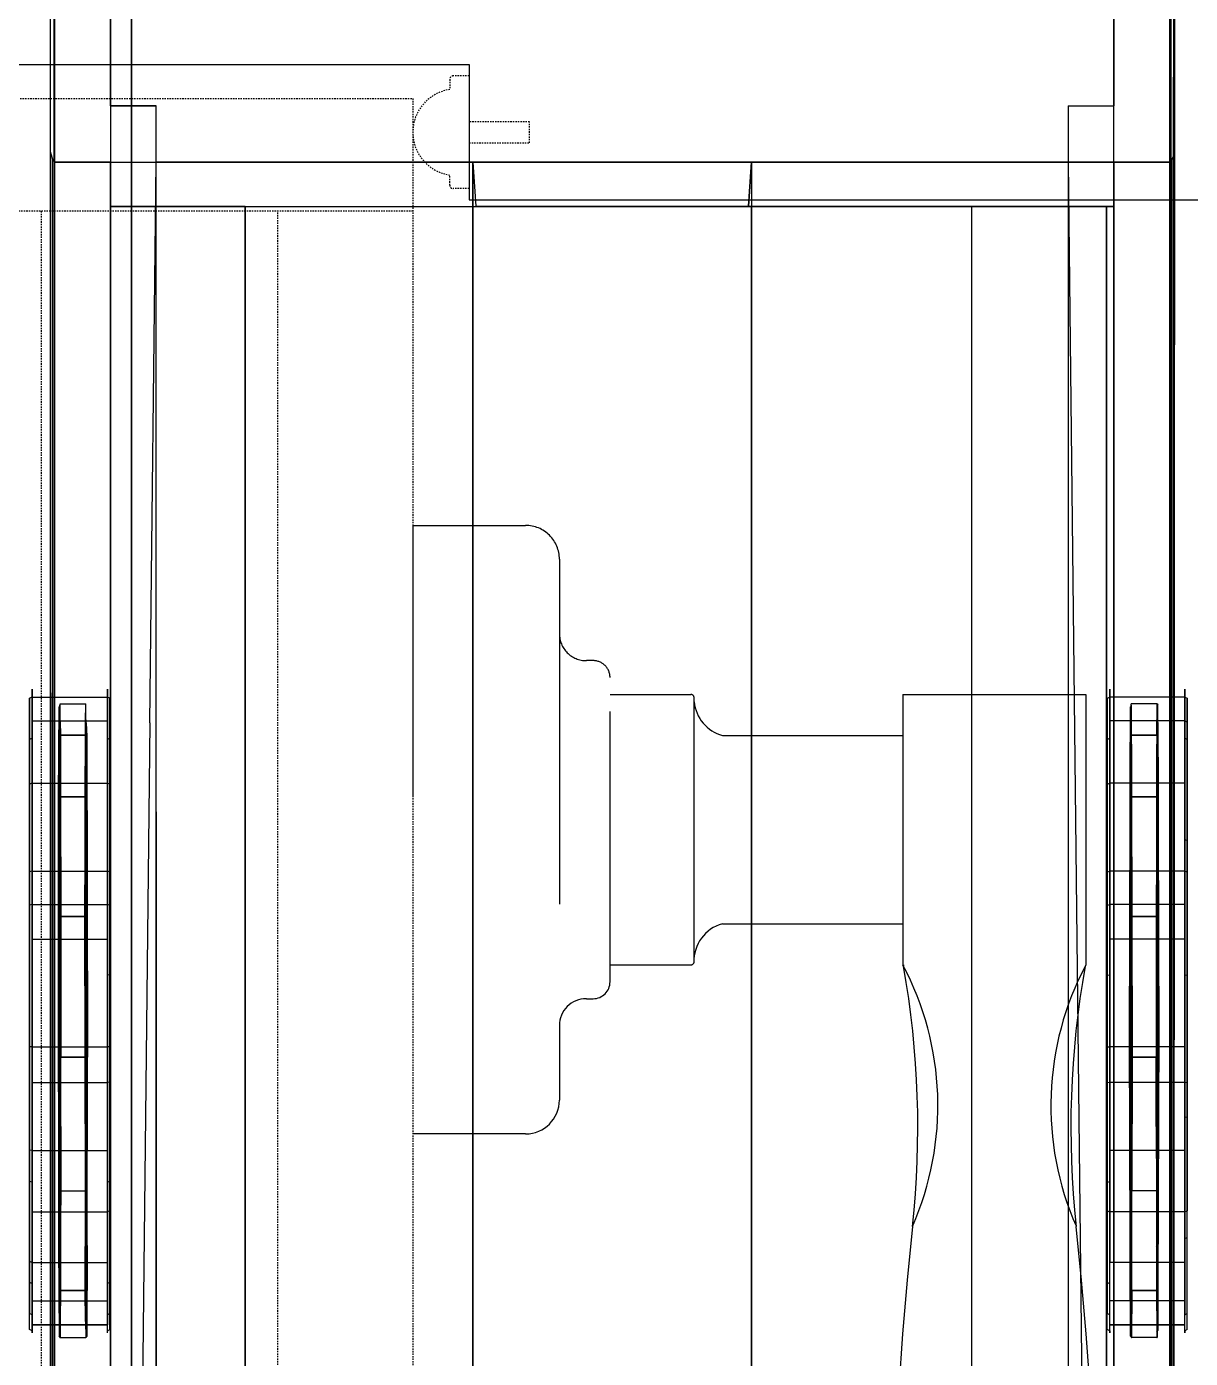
# Model space of a CAD drawing. Extents: x 11992 to 29481, y -6727 to 6811.
# Drawn here: x 17190.3 to 17293.7, y 1429.6 to 1547.8 of the extents above; entities that cross this region are included whole.
import ezdxf

# ---------------------------------------------------------------- set-up
doc = ezdxf.new("R2010")
doc.units = 0
doc.header["$MEASUREMENT"] = 0
for name, pattern in [('ACAD_ISO03W100', [30, 12, -18]), ('DASH', [0.35, 0.25, -0.1]), ('DASHED', [19.05, 12.7, -6.35])]:
    doc.linetypes.add(name, pattern=pattern)
doc.layers.get('0').update_dxf_attribs({"color": 8, "linetype": 'CONTINUOUS'})
for name, color, linetype in [('DQ-BEAM-DASH', 8, 'DASHED'), ('FF-DOOR【门】', 8, 'CONTINUOUS'), ('FF-DOOR【门套】', 8, 'CONTINUOUS'), ('mat', 8, 'CONTINUOUS')]:
    doc.layers.add(name, color=color, linetype=linetype)

# ---------------------------------------------------------------- blocks, each defined once
blk = doc.blocks.new('锁具横_现代风格')
at = {"layer": 'mat', "color": 252, "linetype": 'ACAD_ISO03W100', "ltscale": 2}
for p, q in [((-4099.21, 1604.73), (-4099.21, 1614.74)), ((-4045.21, 1614.74), (-4099.21, 1614.74)), ((-4045.21, 1614.74), (-4045.21, 1604.73)), ((-4089.61, 1601.73), (-4096.21, 1601.73)), ((-4054.81, 1601.73), (-4089.61, 1601.73)), ((-4048.21, 1601.73), (-4054.81, 1601.73)), ((-4087.21, 1599.33), (-4087.21, 1598.73)), ((-4057.21, 1598.73), (-4057.21, 1599.33)), ((-4085.71, 1597.23), (-4058.71, 1597.23)), ((-4084.21, 1597.23), (-4084.21, 1590.06)), ((-4060.21, 1597.23), (-4060.21, 1590.06)), ((-4083.91, 1589.76), (-4060.51, 1589.76)), ((-4060.21, 1571.24), (-4084.21, 1571.24)), ((-4060.21, 1571.24), (-4060.21, 1554.98)), ((-4060.21, 1554.98), (-4084.21, 1554.98))]:
    blk.add_line(p, q, dxfattribs=at)
for points in [[(-4084, 1589.78, -0.34884), (-4080.56, 1587.25), (-4080.56, 1571.23)], [(-4060.87, 1589.76, 0.311671), (-4063.85, 1587.25), (-4063.85, 1571.23)]]:
    blk.add_lwpolyline(points, format="xyb", dxfattribs=at)
for centre, radius, start, end in [((-4096.21, 1604.73), 3, 180, 270), ((-4048.21, 1604.73), 3, 270, 0), ((-4089.61, 1599.33), 2.4, 0, 90), ((-4054.81, 1599.33), 2.4, 90, 180), ((-4085.71, 1598.73), 1.5, 180, 270), ((-4058.71, 1598.73), 1.5, 270, 0), ((-4083.91, 1590.06), 0.3, 180, 270), ((-4060.51, 1590.06), 0.3, 270, 0), ((-4150.3, 1151.72), 420.85, 84.1517, 94.5775), ((-4096.69, 1594.68), 26.56, 246.1775, 298.0384), ((-4098.6, 1650.82), 80.92, 263.7444, 280.1567), ((-4137.34, 596.36), 976.25, 86.87986, 86.88718), ((-4096.69, 1531.53), 26.56, 61.9616, 113.8225), ((-4150.3, 1974.49), 420.85, 265.4225, 275.8483), ((-4098.6, 1475.39), 80.92, 79.8433, 96.2556)]:
    blk.add_arc(centre, radius, start, end, dxfattribs=at)
blk = doc.blocks.new('*U7')
at = {"layer": 'FF-DOOR【门】', "color": 8, "linetype": 'DASH', "ltscale": 0.5}
for p, q in [((-855.84, 50, 0), (-855.84, 48.57, 0)), ((-855.84, 50, 0), (-845.84, 50, 0)), ((-845.84, 50, 0), (-845.84, 48.57, 0)), ((-855.54, 48.27, 0), (-854.64, 48.27, 0)), ((-846.14, 48.27, 0), (-847.04, 48.27, 0)), ((-843.84, 45), (-843.84, 0))]:
    blk.add_line(p, q, dxfattribs=at)
at = {"layer": 'FF-DOOR【门】', "color": 8, "linetype": 'DASH', "ltscale": 0.5, "elevation": 0}
blk.add_lwpolyline([(-851.77, 50), (-849.9, 50), (-849.9, 55.35), (-851.77, 55.35)], close=True, dxfattribs=at)
at = {"layer": 'FF-DOOR【门】', "color": 8, "linetype": 'DASH', "ltscale": 0.5}
for points in [[(-853.84, 45), (-703.84, 45)], [(-703.84, 0), (-853.84, 0), (-853.84, 45)], [(-48, 33), (-843.84, 33)], [(-843.84, 12), (-48, 12)]]:
    blk.add_lwpolyline(points, dxfattribs=at)
blk.add_arc((-850.84, 48.84, 0), 3.84, 188.5071, 351.4929, dxfattribs=at)
for centre, major_axis in [((-855.54, 48.57, 0), (0.212, 0.212)), ((-846.14, 48.57, 0), (-0.212, 0.212))]:
    blk.add_ellipse(centre, major_axis=major_axis, ratio=1, start_param=2.356194, end_param=3.926991, dxfattribs=at)
at = {"layer": 'FF-DOOR【门套】', "elevation": 0}
blk.add_lwpolyline([(-844.84, 140), (-854.84, 140), (-854.84, 125), (-860.84, 125), (-860.84, 140), (-880.84, 140), (-880.84, 0), (-872.84, 0), (-872.84, 15), (-866.84, 15), (-866.84, 0), (-856.84, 0), (-856.84, 50), (-844.84, 50), (-844.84, 140)], dxfattribs=at)
at = {"layer": 'FF-DOOR【门】', "color": 8, "linetype": 'DASH', "ltscale": 0.5, "rotation": 180}
blk.add_blockref('锁具横_现代风格', (-4861.16, 1659.74), dxfattribs=at)
blk = doc.blocks.new('MB-B')
at = {"layer": 'DQ-BEAM-DASH', "ltscale": 0.01}
blk.add_line((-12900, 8000), (-12900, 5000), dxfattribs=at)

msp = doc.modelspace()

# ---------------------------------------------------------------- linework, layer by layer
for p, q in [((17199.63, 630.6, -2440.43), (17199.62, 3630.6, -2440.43)), ((17199.63, 630.6, 559.57), (17199.62, 1700.6, 559.57)), ((17199.63, 630.6, -2440.43), (17199.62, 1700.6, -2440.43)), ((17199.63, 630.6, -2440.43), (17199.62, 1700.6, -2440.43)), ((17199.63, 630.6, -2640.43), (17199.62, 1700.6, -2640.43)), ((17192.72, 1580.52, -240.5), (17192.72, 680.68, -240.5)), ((17192.79, 1580.6, -240.43), (17192.79, 680.6, -240.43)), ((17197.77, 1540.73, -2440.43), (17197.77, 1580.6, -2440.43)), ((17197.77, 1580.6, -240.43), (17197.77, 680.6, -240.43)), ((17199.62, 1580.44, -2440.43), (17199.63, 680.6, -2440.43)), ((17199.63, 680.6, -240.43), (17199.62, 1580.44, -240.43)), ((17286.86, 680.6, -240.43), (17286.86, 1580.6, -240.43)), ((17286.86, 1580.6, -2440.43), (17286.86, 1540.73, -2440.43)), ((17291.84, 680.6, -240.43), (17291.84, 1580.6, -240.43)), ((17291.96, 680.78, -240.6), (17291.96, 1580.41, -240.6)), ((17192.38, 1579.35, -2440.43), (17192.4, 1536.69, -2440.43)), ((17192.38, 1579.35, -241.58), (17192.66, 680.78, -240.6)), ((17292.24, 1579.35, -241.58), (17291.96, 680.78, -240.6)), ((17292.14, 1536.28, -2440.43), (17292.24, 1579.35, -2440.43)), ((17201.82, 1540.73, -277.22), (17197.77, 1540.73, -277.22)), ((17197.77, 1540.73, -277.22), (17197.77, 1540.73, -2440.43)), ((17197.77, 1540.73, -277.22), (17197.77, 720.47, -277.22)), ((17197.77, 1540.73, -2440.43), (17201.82, 1540.73, -2440.43)), ((17201.82, 1540.73, -277.22), (17201.82, 1540.73, -2440.43)), ((17201.82, 1535.74, -2440.43), (17201.82, 1540.73, -2440.43)), ((17201.82, 720.47, -277.22), (17201.82, 1540.73, -277.22)), ((17282.8, 1540.73, -277.22), (17282.8, 1540.73, -2440.43)), ((17282.8, 1540.73, -277.22), (17286.86, 1540.73, -277.22)), ((17282.8, 1540.73, -277.22), (17282.8, 720.47, -277.22)), ((17282.8, 1540.73, -2440.43), (17282.8, 1535.74, -2440.43)), ((17282.8, 1540.73, -2440.43), (17286.86, 1540.73, -2440.43)), ((17286.86, 720.47, -277.22), (17286.86, 1540.73, -277.22)), ((17286.86, 1540.73, -277.22), (17286.86, 1540.73, -2440.43)), ((17192.4, 1536.69, -2440.43), (17192.4, 1536.69, -280.94)), ((17192.4, 1536.69, -2440.43), (17192.65, 1535.87, -2440.43)), ((17192.4, 1536.69, -280.94), (17192.59, 1535.98, -281.6)), ((17192.4, 1536.69, -280.94), (17192.4, 724.5, -280.94)), ((17192.59, 1535.98, -281.6), (17192.65, 1535.87, -281.7)), ((17192.59, 1535.98, -281.6), (17192.59, 725.22, -281.6)), ((17192.65, 1535.87, -281.7), (17192.72, 1535.79, -281.78)), ((17192.65, 1535.87, -2440.43), (17192.65, 1535.87, -281.7)), ((17192.65, 1535.87, -2440.43), (17192.79, 1535.74, -2440.43)), ((17192.72, 1535.79, -281.78), (17192.79, 1535.74, -281.82)), ((17192.72, 1535.79, -281.78), (17192.72, 725.41, -281.78)), ((17192.79, 1535.74, -2440.43), (17192.79, 1535.74, -281.82)), ((17192.79, 1535.74, -2440.43), (17197.77, 1535.74, -2440.43)), ((17192.79, 1535.74, -281.82), (17192.79, 725.45, -281.82)), ((17197.77, 1535.74, -281.82), (17192.79, 1535.74, -281.82)), ((17197.77, 1535.74, -285.28), (17201.82, 1535.74, -285.28)), ((17197.77, 1535.74, -285.28), (17201.82, 1535.74, -285.03)), ((17197.77, 1535.74, -285.28), (17201.82, 1535.74, -285.03)), ((17197.77, 1172.28, -281.82), (17197.77, 1535.74, -281.82)), ((17197.77, 1535.74, -2440.43), (17197.77, 1535.74, -1524.18)), ((17197.77, 1535.74, -2440.43), (17197.77, 1531.81, -2440.43)), ((17197.77, 1535.74, -2440.43), (17201.82, 1535.74, -2440.43)), ((17197.77, 1535.74, -1524.18), (17197.77, 1535.74, -285.28)), ((17197.77, 1535.74, -281.82), (17197.77, 1535.74, -285.28)), ((17197.77, 1535.74, -1524.18), (17201.82, 1535.74, -2440.43)), ((17197.77, 1535.74, -281.82), (17201.82, 1535.74, -281.82)), ((17197.77, 1535.74, -281.82), (17197.77, 1172.28, -281.82)), ((17197.77, 1531.81, -285.28), (17197.77, 1535.74, -285.28)), ((17201.26, 1485.97, -281.82), (17201.82, 1535.74, -281.82)), ((17201.26, 1485.97, -281.82), (17201.82, 1535.74, -281.82)), ((17201.82, 1478.07, -281.82), (17201.82, 1535.74, -281.82)), ((17201.82, 1478.07, -281.82), (17201.82, 1535.74, -281.82)), ((17201.82, 1535.74, -281.82), (17201.82, 1535.74, -285.03)), ((17201.82, 1535.74, -281.82), (17254.69, 1535.74, -281.82)), ((17201.82, 1535.74, -2440.43), (17254.69, 1535.74, -2440.43)), ((17201.82, 1535.74, -2440.43), (17201.82, 1535.74, -2295.29)), ((17201.82, 1535.74, -285.03), (17254.69, 1535.74, -281.82)), ((17201.82, 1535.74, -2295.29), (17201.82, 1535.74, -285.03)), ((17201.82, 1535.74, -285.03), (17201.82, 1535.74, -281.82)), ((17254.69, 1535.74, -281.82), (17201.82, 1535.74, -285.03)), ((17254.69, 1535.74, -281.82), (17201.82, 1535.74, -281.82)), ((17201.82, 1535.74, -285.28), (17201.82, 1535.74, -2295.29)), ((17201.82, 1535.74, -285.28), (17254.69, 1535.74, -285.28)), ((17201.82, 1535.74, -285.28), (17201.82, 1535.74, -285.03)), ((17229.93, 1531.81, -2440.43), (17229.93, 1535.74, -2440.43)), ((17229.93, 725.45, -281.82), (17229.93, 1535.74, -281.82)), ((17282.8, 1535.74, -285.28), (17229.93, 1535.74, -285.28)), ((17229.93, 1535.74, -2440.43), (17282.8, 1535.74, -2440.43)), ((17282.8, 1535.74, -281.82), (17229.93, 1535.74, -281.82)), ((17229.93, 1535.74, -285.28), (17229.93, 1535.74, -281.82)), ((17229.93, 1535.74, -285.28), (17229.93, 1535.74, -2440.43)), ((17229.93, 1535.74, -285.28), (17230.21, 1531.83, -285.28)), ((17229.93, 1535.74, -285.28), (17229.93, 729.39, -285.28)), ((17254.69, 1535.74, -285.28), (17254.41, 1531.83, -285.28)), ((17254.41, 1531.83, -285.28), (17254.69, 1535.74, -285.28)), ((17254.69, 1535.74, -285.28), (17254.69, 1535.74, -281.82)), ((17254.69, 1535.74, -2440.43), (17254.69, 1531.81, -2440.43)), ((17254.69, 1535.74, -2440.43), (17254.69, 1535.74, -285.28)), ((17254.69, 1535.74, -285.28), (17254.69, 729.39, -285.28)), ((17254.69, 1535.74, -281.82), (17254.69, 725.45, -281.82)), ((17254.69, 1535.74, -281.82), (17254.69, 725.45, -281.82)), ((17282.8, 1535.74, -285.28), (17282.8, 1535.74, -285.03)), ((17282.8, 1535.74, -285.28), (17286.86, 1535.74, -285.28)), ((17282.8, 1535.74, -285.03), (17286.86, 1535.74, -285.28)), ((17282.8, 1535.74, -285.03), (17286.86, 1535.74, -285.28)), ((17282.8, 1535.74, -281.82), (17282.8, 1535.74, -285.03)), ((17286.86, 1535.74, -2440.43), (17282.8, 1535.74, -2440.43)), ((17282.8, 1535.74, -281.82), (17282.8, 725.45, -281.82)), ((17282.8, 1535.74, -281.82), (17286.86, 1535.74, -281.82)), ((17282.8, 1535.74, -281.82), (17286.86, 1172.28, -281.82)), ((17282.8, 1535.74, -285.28), (17282.8, 1535.74, -2440.43)), ((17282.8, 1535.74, -2440.43), (17286.86, 1535.74, -1524.18)), ((17282.8, 1535.74, -281.82), (17286.86, 1172.28, -281.82)), ((17286.86, 1535.74, -285.28), (17286.86, 1535.74, -281.82)), ((17286.86, 1531.81, -2440.43), (17286.86, 1535.74, -2440.43)), ((17286.86, 1535.74, -281.82), (17286.86, 1172.28, -281.82)), ((17286.86, 1535.74, -285.28), (17286.86, 1531.81, -285.28)), ((17286.86, 1535.74, -2440.43), (17286.86, 1535.74, -1524.18)), ((17286.86, 1535.74, -285.28), (17286.86, 1535.74, -1524.18)), ((17286.86, 1535.74, -2440.43), (17291.84, 1535.74, -2440.43)), ((17291.84, 1535.74, -281.82), (17286.86, 1535.74, -281.82)), ((17286.86, 1172.28, -281.82), (17286.86, 1535.74, -281.82)), ((17286.86, 1535.74, -285.28), (17286.86, 1535.74, -281.82)), ((17291.84, 1535.74, -281.82), (17291.97, 1535.87, -281.7)), ((17291.84, 1535.74, -2440.43), (17291.97, 1535.87, -2440.43)), ((17291.84, 1535.74, -281.82), (17291.84, 725.45, -281.82)), ((17291.84, 1535.74, -281.82), (17291.84, 1535.74, -2440.43)), ((17291.97, 1535.87, -281.7), (17292.14, 1536.28, -281.32)), ((17291.97, 1535.87, -2440.43), (17292.14, 1536.28, -2440.43)), ((17291.97, 1535.87, -281.7), (17291.97, 725.33, -281.7)), ((17291.97, 1535.87, -281.7), (17291.97, 1535.87, -2440.43)), ((17292.14, 724.91, -281.32), (17292.14, 1536.28, -281.32)), ((17292.14, 1536.28, -281.32), (17292.14, 1536.28, -2440.43)), ((17197.77, 1531.81, -285.28), (17254.41, 1531.83, -285.28)), ((17197.77, 1531.81, -285.28), (17254.41, 1531.83, -285.28)), ((17197.77, 1531.81, -2440.43), (17254.69, 1531.81, -2440.43)), ((17209.73, 1531.81, -284.76), (17197.77, 1531.81, -284.76)), ((17197.77, 1531.81, -284.76), (17197.77, 729.39, -284.76)), ((17197.77, 1531.81, -284.76), (17197.77, 1531.81, -2440.43)), ((17209.73, 1531.81, -2440.43), (17197.77, 1531.81, -2440.43)), ((17197.77, 1531.81, -2440.43), (17197.77, 729.39, -2440.43)), ((17197.77, 1531.81, -285.28), (17197.77, 1531.81, -2440.43)), ((17197.77, 729.39, -285.28), (17197.77, 1531.81, -285.28)), ((17209.73, 729.39, -284.76), (17209.73, 1531.81, -284.76)), ((17209.73, 1531.81, -284.76), (17209.73, 1531.81, -2440.43)), ((17209.73, 1531.81, -2440.43), (17209.73, 729.39, -2440.43)), ((17229.93, 1531.81, -285.28), (17230.21, 1531.83, -285.28)), ((17229.93, 1531.81, -2440.43), (17229.93, 1531.81, -285.28)), ((17229.93, 1531.81, -2440.43), (17286.86, 1531.81, -2440.43)), ((17229.93, 1531.81, -285.28), (17229.93, 729.39, -285.28)), ((17286.86, 1531.81, -285.28), (17230.21, 1531.83, -285.28)), ((17254.69, 1531.81, -285.28), (17254.41, 1531.83, -285.28)), ((17254.69, 729.39, -285.28), (17254.69, 1531.81, -285.28)), ((17254.69, 1531.81, -2440.43), (17254.69, 1531.81, -285.28)), ((17286.2, 1531.81, -284.76), (17274.23, 1531.81, -284.76)), ((17274.23, 1531.81, -284.76), (17274.23, 729.39, -284.76)), ((17274.23, 1531.81, -284.76), (17274.23, 1531.81, -2440.43)), ((17286.2, 1531.81, -2440.43), (17274.23, 1531.81, -2440.43)), ((17274.23, 1531.81, -2440.43), (17274.23, 729.39, -2440.43)), ((17286.2, 1531.81, -284.76), (17286.2, 1531.81, -2440.43)), ((17286.2, 1531.81, -2440.43), (17286.2, 729.39, -2440.43)), ((17286.2, 729.39, -284.76), (17286.2, 1531.81, -284.76)), ((17286.86, 1531.81, -285.28), (17286.86, 1531.81, -2440.43)), ((17286.86, 1531.81, -285.28), (17286.86, 729.39, -285.28)), ((17190.8, 1488.27, -1527.53), (17190.58, 1488.16, -1527.55)), ((17190.8, 1488.27, -1539.26), (17190.58, 1488.16, -1539.23)), ((17190.58, 1488.16, -1539.23), (17190.58, 1484.51, -1547.36)), ((17190.58, 1480.54, -1514.83), (17190.58, 1488.16, -1527.55)), ((17190.58, 1488.16, -1527.55), (17190.58, 1488.16, -1539.23)), ((17190.8, 1488.98, -1533.39), (17190.8, 1488.8, -1536.34)), ((17190.8, 1488.8, -1530.44), (17190.8, 1488.98, -1533.39)), ((17190.8, 1488.8, -1536.34), (17190.8, 1488.27, -1539.26)), ((17190.8, 1488.27, -1527.53), (17190.8, 1488.8, -1530.44)), ((17190.8, 1486.16, -1521.96), (17190.8, 1488.27, -1527.53)), ((17190.8, 1488.27, -1527.53), (17197.48, 1488.27, -1527.53)), ((17190.8, 1488.27, -1539.26), (17197.48, 1488.27, -1539.26)), ((17190.8, 1488.27, -1539.26), (17190.8, 1486.16, -1544.83)), ((17197.48, 1488.98, -1533.39), (17197.48, 1488.8, -1536.34)), ((17197.48, 1488.8, -1530.44), (17197.48, 1488.98, -1533.39)), ((17197.48, 1488.27, -1527.53), (17197.48, 1488.8, -1530.44)), ((17197.48, 1488.8, -1536.34), (17197.48, 1488.27, -1539.26)), ((17197.69, 1488.16, -1527.55), (17197.48, 1488.27, -1527.53)), ((17197.69, 1488.16, -1539.23), (17197.48, 1488.27, -1539.26)), ((17197.48, 1488.27, -1539.26), (17197.48, 1486.16, -1544.83)), ((17197.48, 1486.16, -1521.96), (17197.48, 1488.27, -1527.53)), ((17197.69, 1480.54, -1514.83), (17197.69, 1488.16, -1527.55)), ((17197.69, 1488.16, -1527.55), (17197.69, 1488.16, -1539.23)), ((17197.69, 1488.16, -1539.23), (17197.69, 1484.51, -1547.36)), ((17286.27, 1488.16, -1527.55), (17286.49, 1488.27, -1527.53)), ((17286.27, 1488.16, -1539.23), (17286.49, 1488.27, -1539.26)), ((17286.27, 1488.16, -1539.23), (17286.27, 1484.51, -1547.36)), ((17286.27, 1480.54, -1514.83), (17286.27, 1488.16, -1527.55)), ((17286.27, 1488.16, -1527.55), (17286.27, 1488.16, -1539.23)), ((17286.49, 1488.98, -1533.39), (17286.49, 1488.8, -1536.34)), ((17286.49, 1488.8, -1530.44), (17286.49, 1488.98, -1533.39)), ((17286.49, 1488.27, -1527.53), (17286.49, 1488.8, -1530.44)), ((17286.49, 1488.8, -1536.34), (17286.49, 1488.27, -1539.26)), ((17286.49, 1486.16, -1521.96), (17286.49, 1488.27, -1527.53)), ((17293.16, 1488.27, -1527.53), (17286.49, 1488.27, -1527.53)), ((17293.16, 1488.27, -1539.26), (17286.49, 1488.27, -1539.26)), ((17286.49, 1488.27, -1539.26), (17286.49, 1486.16, -1544.83)), ((17293.16, 1488.98, -1533.39), (17293.16, 1488.8, -1536.34)), ((17293.16, 1488.8, -1530.44), (17293.16, 1488.98, -1533.39)), ((17293.16, 1488.8, -1536.34), (17293.16, 1488.27, -1539.26)), ((17293.16, 1488.27, -1527.53), (17293.16, 1488.8, -1530.44)), ((17293.16, 1488.27, -1527.53), (17293.38, 1488.16, -1527.55)), ((17293.16, 1488.27, -1539.26), (17293.38, 1488.16, -1539.23)), ((17293.16, 1486.16, -1521.96), (17293.16, 1488.27, -1527.53)), ((17293.16, 1488.27, -1539.26), (17293.16, 1486.16, -1544.83)), ((17293.38, 1486.05, -1522), (17293.38, 1488.16, -1527.55)), ((17293.38, 1488.16, -1527.55), (17293.38, 1488.16, -1539.23)), ((17293.38, 1488.16, -1539.23), (17293.38, 1484.51, -1547.36)), ((17193.15, 1479.34, -1616.07), (17193.19, 1487.39, -1600.64)), ((17193.27, 1487.5, -1600.66), (17193.19, 1487.39, -1600.64)), ((17193.23, 1485.99, -1589.18), (17193.19, 1487.39, -1600.64)), ((17193.24, 1484.88, -1609.04), (17193.27, 1487.5, -1600.66)), ((17193.27, 1487.5, -1600.66), (17193.28, 1487.68, -1597.74)), ((17193.3, 1486.09, -1589.15), (17193.28, 1487.68, -1597.74)), ((17193.28, 1487.68, -1597.74), (17195.56, 1487.68, -1597.81)), ((17195.54, 1486.09, -1606.4), (17195.56, 1487.68, -1597.81)), ((17195.6, 1484.88, -1586.51), (17195.56, 1487.68, -1597.81)), ((17288.34, 1487.39, -1600.71), (17288.29, 1483.26, -1584.02)), ((17288.34, 1487.39, -1600.71), (17288.41, 1487.5, -1600.72)), ((17288.37, 1483.26, -1611.6), (17288.34, 1487.39, -1600.71)), ((17288.37, 1484.88, -1586.51), (17288.4, 1487.68, -1597.81)), ((17290.69, 1487.68, -1597.74), (17288.4, 1487.68, -1597.81)), ((17288.41, 1487.5, -1600.72), (17288.4, 1487.68, -1597.81)), ((17288.43, 1484.88, -1609.1), (17288.41, 1487.5, -1600.72)), ((17290.66, 1484.88, -1586.45), (17290.69, 1487.68, -1597.74)), ((17290.69, 1487.68, -1597.74), (17290.76, 1487.57, -1597.74)), ((17290.72, 1484.88, -1609.04), (17290.69, 1487.68, -1597.74)), ((17290.72, 1483.26, -1583.95), (17290.76, 1487.57, -1597.74)), ((17290.81, 1481.44, -1613.9), (17290.76, 1487.57, -1597.74)), ((17190.8, 1486.16, -1521.96), (17197.48, 1486.16, -1521.96)), ((17190.8, 1486.16, -1544.83), (17197.48, 1486.16, -1544.83)), ((17190.8, 1486.16, -1544.83), (17190.8, 1484.61, -1547.42)), ((17190.8, 1480.62, -1514.75), (17190.8, 1486.16, -1521.96)), ((17193.23, 1485.99, -1589.18), (17193.3, 1486.09, -1589.15)), ((17193.23, 1485.99, -1589.18), (17193.25, 1479.34, -1579.41)), ((17193.3, 1486.09, -1589.15), (17193.31, 1484.88, -1586.45)), ((17195.53, 1484.88, -1609.1), (17195.54, 1486.09, -1606.4)), ((17195.61, 1485.99, -1606.37), (17195.54, 1486.09, -1606.4)), ((17195.58, 1474.42, -1619.76), (17195.61, 1485.99, -1606.37)), ((17195.61, 1485.99, -1606.37), (17195.67, 1484.78, -1586.56)), ((17197.48, 1486.16, -1544.83), (17197.48, 1484.61, -1547.42)), ((17197.48, 1480.62, -1514.75), (17197.48, 1486.16, -1521.96)), ((17201.26, 1485.97, -281.82), (17197.77, 1172.28, -281.82)), ((17201.26, 1485.97, -281.82), (17197.77, 1172.28, -281.82)), ((17286.49, 1480.62, -1514.75), (17286.49, 1486.16, -1521.96)), ((17286.49, 1486.16, -1544.83), (17286.49, 1484.61, -1547.42)), ((17293.16, 1486.16, -1521.96), (17286.49, 1486.16, -1521.96)), ((17293.16, 1486.16, -1544.83), (17286.49, 1486.16, -1544.83)), ((17293.16, 1486.16, -1521.96), (17293.38, 1486.05, -1522)), ((17293.16, 1486.16, -1544.83), (17293.16, 1484.61, -1547.42)), ((17293.16, 1480.62, -1514.75), (17293.16, 1486.16, -1521.96)), ((17293.38, 1475.55, -1511.16), (17293.38, 1486.05, -1522)), ((17190.8, 1484.61, -1547.42), (17190.58, 1484.51, -1547.36)), ((17190.58, 1484.51, -1547.36), (17190.58, 1472.76, -1557.05)), ((17190.8, 1484.61, -1547.42), (17190.8, 1480.62, -1552.03)), ((17193.22, 1479.42, -1616.15), (17193.24, 1484.88, -1609.04)), ((17193.24, 1484.88, -1609.04), (17195.53, 1484.88, -1609.1)), ((17193.31, 1484.88, -1586.45), (17193.33, 1479.42, -1579.34)), ((17195.6, 1484.88, -1586.51), (17193.31, 1484.88, -1586.45)), ((17195.51, 1479.42, -1616.21), (17195.53, 1484.88, -1609.1)), ((17195.6, 1484.88, -1586.51), (17195.67, 1484.78, -1586.56)), ((17195.6, 1484.88, -1586.51), (17195.62, 1479.42, -1579.4)), ((17195.67, 1484.78, -1586.56), (17195.7, 1471.66, -1574.45)), ((17197.69, 1484.51, -1547.36), (17197.48, 1484.61, -1547.42)), ((17197.48, 1484.61, -1547.42), (17197.48, 1480.62, -1552.03)), ((17197.69, 1484.51, -1547.36), (17197.69, 1472.76, -1557.05)), ((17286.27, 1484.51, -1547.36), (17286.49, 1484.61, -1547.42)), ((17286.27, 1484.51, -1547.36), (17286.27, 1472.76, -1557.05)), ((17286.49, 1484.61, -1547.42), (17286.49, 1480.62, -1552.03)), ((17288.37, 1484.88, -1586.51), (17288.36, 1483.35, -1583.96)), ((17288.37, 1484.88, -1586.51), (17290.66, 1484.88, -1586.45)), ((17288.44, 1483.35, -1611.65), (17288.43, 1484.88, -1609.1)), ((17290.72, 1484.88, -1609.04), (17288.43, 1484.88, -1609.1)), ((17290.66, 1484.88, -1586.45), (17290.65, 1483.35, -1583.9)), ((17290.74, 1481.52, -1613.97), (17290.72, 1484.88, -1609.04)), ((17293.16, 1484.61, -1547.42), (17293.38, 1484.51, -1547.36)), ((17293.16, 1484.61, -1547.42), (17293.16, 1480.62, -1552.03)), ((17293.38, 1484.51, -1547.36), (17293.38, 1472.76, -1557.05)), ((17288.29, 1483.26, -1584.02), (17288.25, 1462.62, -1572.05)), ((17288.36, 1483.35, -1583.96), (17288.29, 1483.26, -1584.02)), ((17288.36, 1483.35, -1583.96), (17288.35, 1479.42, -1579.4)), ((17288.37, 1483.26, -1611.6), (17288.44, 1483.35, -1611.65)), ((17288.4, 1462.62, -1623.57), (17288.37, 1483.26, -1611.6)), ((17288.45, 1479.42, -1616.21), (17288.44, 1483.35, -1611.65)), ((17290.65, 1483.35, -1583.9), (17290.64, 1479.42, -1579.34)), ((17290.72, 1483.26, -1583.95), (17290.65, 1483.35, -1583.9)), ((17290.72, 1483.26, -1583.95), (17290.7, 1474.42, -1575.79)), ((17290.74, 1481.52, -1613.97), (17290.81, 1481.44, -1613.9)), ((17290.74, 1479.42, -1616.15), (17290.74, 1481.52, -1613.97)), ((17290.84, 1462.62, -1623.5), (17290.81, 1481.44, -1613.9)), ((17190.8, 1480.62, -1514.75), (17190.58, 1480.54, -1514.83)), ((17190.58, 1469.81, -1508.61), (17190.58, 1480.54, -1514.83)), ((17190.8, 1480.62, -1514.75), (17197.48, 1480.62, -1514.75)), ((17190.8, 1480.62, -1552.03), (17190.8, 1478.23, -1554)), ((17190.8, 1480.62, -1552.03), (17197.48, 1480.62, -1552.03)), ((17190.8, 1472.81, -1509.64), (17190.8, 1480.62, -1514.75)), ((17197.69, 1480.54, -1514.83), (17197.48, 1480.62, -1514.75)), ((17197.48, 1472.81, -1509.64), (17197.48, 1480.62, -1514.75)), ((17197.48, 1480.62, -1552.03), (17197.48, 1478.23, -1554)), ((17197.69, 1469.81, -1508.61), (17197.69, 1480.54, -1514.83)), ((17286.27, 1480.54, -1514.83), (17286.49, 1480.62, -1514.75)), ((17286.27, 1469.81, -1508.61), (17286.27, 1480.54, -1514.83)), ((17293.16, 1480.62, -1514.75), (17286.49, 1480.62, -1514.75)), ((17286.49, 1480.62, -1552.03), (17286.49, 1478.23, -1554)), ((17286.49, 1472.81, -1509.64), (17286.49, 1480.62, -1514.75)), ((17293.16, 1480.62, -1552.03), (17286.49, 1480.62, -1552.03)), ((17293.16, 1475.62, -1511.07), (17293.16, 1480.62, -1514.75)), ((17293.16, 1480.62, -1552.03), (17293.16, 1478.23, -1554)), ((17193.13, 1453.22, -1623.01), (17193.15, 1479.34, -1616.07)), ((17193.22, 1479.42, -1616.15), (17193.15, 1479.34, -1616.07)), ((17193.21, 1468.79, -1622.31), (17193.22, 1479.42, -1616.15)), ((17193.22, 1479.42, -1616.15), (17195.51, 1479.42, -1616.21)), ((17193.25, 1479.34, -1579.41), (17193.33, 1479.42, -1579.34)), ((17193.25, 1479.34, -1579.41), (17193.27, 1468.75, -1573.27)), ((17195.62, 1479.42, -1579.4), (17193.33, 1479.42, -1579.34)), ((17193.33, 1479.42, -1579.34), (17193.35, 1468.79, -1573.18)), ((17195.5, 1474.48, -1619.84), (17195.51, 1479.42, -1616.21)), ((17195.62, 1479.42, -1579.4), (17195.63, 1471.71, -1574.36)), ((17288.35, 1479.42, -1579.4), (17288.33, 1468.79, -1573.24)), ((17288.35, 1479.42, -1579.4), (17290.64, 1479.42, -1579.34)), ((17288.47, 1468.79, -1622.37), (17288.45, 1479.42, -1616.21)), ((17290.74, 1479.42, -1616.15), (17288.45, 1479.42, -1616.21)), ((17290.64, 1479.42, -1579.34), (17290.63, 1474.48, -1575.71)), ((17290.76, 1468.79, -1622.31), (17290.74, 1479.42, -1616.15)), ((17190.8, 1478.23, -1554), (17190.8, 1472.81, -1557.14)), ((17197.48, 1478.23, -1554), (17197.48, 1472.81, -1557.14)), ((17201.82, 1478.07, -281.82), (17201.82, 725.45, -281.82)), ((17286.49, 1478.23, -1554), (17286.49, 1475.62, -1555.71)), ((17293.16, 1478.23, -1554), (17293.16, 1475.62, -1555.71)), ((17286.49, 1475.62, -1555.71), (17286.49, 1472.81, -1557.14)), ((17293.16, 1475.62, -1511.07), (17293.38, 1475.55, -1511.16)), ((17293.16, 1475.62, -1555.71), (17293.16, 1472.81, -1557.14)), ((17293.16, 1472.81, -1509.64), (17293.16, 1475.62, -1511.07)), ((17293.38, 1463.6, -1507.3), (17293.38, 1475.55, -1511.16)), ((17195.49, 1468.79, -1622.37), (17195.5, 1474.48, -1619.84)), ((17195.58, 1474.42, -1619.76), (17195.5, 1474.48, -1619.84)), ((17195.57, 1462.62, -1623.57), (17195.58, 1474.42, -1619.76)), ((17290.63, 1474.48, -1575.71), (17290.62, 1468.79, -1573.18)), ((17290.7, 1474.42, -1575.79), (17290.63, 1474.48, -1575.71)), ((17290.7, 1474.42, -1575.79), (17290.69, 1450.19, -1573.27)), ((17190.8, 1472.81, -1557.14), (17190.58, 1472.76, -1557.05)), ((17190.58, 1472.76, -1557.05), (17190.58, 1466.75, -1558.99)), ((17190.8, 1469.85, -1508.51), (17190.8, 1472.81, -1509.64)), ((17190.8, 1472.81, -1509.64), (17197.48, 1472.81, -1509.64)), ((17190.8, 1472.81, -1557.14), (17190.8, 1469.85, -1558.27)), ((17197.69, 1472.76, -1557.05), (17197.48, 1472.81, -1557.14)), ((17197.48, 1472.81, -1557.14), (17197.48, 1469.85, -1558.27)), ((17197.48, 1469.85, -1508.51), (17197.48, 1472.81, -1509.64)), ((17197.69, 1472.76, -1557.05), (17197.69, 1463.6, -1559.48)), ((17286.27, 1472.76, -1557.05), (17286.49, 1472.81, -1557.14)), ((17286.27, 1472.76, -1557.05), (17286.27, 1463.6, -1559.48)), ((17286.49, 1469.85, -1508.51), (17286.49, 1472.81, -1509.64)), ((17293.16, 1472.81, -1509.64), (17286.49, 1472.81, -1509.64)), ((17286.49, 1472.81, -1557.14), (17286.49, 1469.85, -1558.27)), ((17293.16, 1472.81, -1557.14), (17293.38, 1472.76, -1557.05)), ((17293.16, 1472.81, -1557.14), (17293.16, 1469.85, -1558.27)), ((17293.16, 1466.77, -1507.69), (17293.16, 1472.81, -1509.64)), ((17293.38, 1472.76, -1557.05), (17293.38, 1463.6, -1559.48)), ((17195.63, 1471.71, -1574.36), (17195.7, 1471.66, -1574.45)), ((17195.63, 1471.71, -1574.36), (17195.63, 1468.79, -1573.24)), ((17195.7, 1471.66, -1574.45), (17195.71, 1456.32, -1572.05)), ((17190.8, 1469.85, -1508.51), (17190.58, 1469.81, -1508.61)), ((17190.58, 1457.23, -1507.3), (17190.58, 1469.81, -1508.61)), ((17190.8, 1466.77, -1507.69), (17190.8, 1469.85, -1508.51)), ((17190.8, 1469.85, -1558.27), (17190.8, 1457.22, -1559.59)), ((17190.8, 1469.85, -1558.27), (17197.48, 1469.85, -1558.27)), ((17197.69, 1469.81, -1508.61), (17197.48, 1469.85, -1508.51)), ((17197.48, 1466.77, -1507.69), (17197.48, 1469.85, -1508.51)), ((17197.48, 1469.85, -1558.27), (17197.48, 1463.61, -1559.59)), ((17197.69, 1457.23, -1507.3), (17197.69, 1469.81, -1508.61)), ((17286.27, 1469.81, -1508.61), (17286.49, 1469.85, -1508.51)), ((17286.27, 1457.23, -1507.3), (17286.27, 1469.81, -1508.61)), ((17286.49, 1469.85, -1558.27), (17286.49, 1463.61, -1559.59)), ((17286.49, 1466.77, -1507.69), (17286.49, 1469.85, -1508.51)), ((17293.16, 1469.85, -1558.27), (17286.49, 1469.85, -1558.27)), ((17293.16, 1469.85, -1558.27), (17293.16, 1463.61, -1559.59)), ((17193.2, 1456.31, -1623.61), (17193.21, 1468.79, -1622.31)), ((17193.21, 1468.79, -1622.31), (17195.49, 1468.79, -1622.37)), ((17193.27, 1468.75, -1573.27), (17193.35, 1468.79, -1573.18)), ((17193.27, 1468.75, -1573.27), (17193.27, 1450.19, -1573.27)), ((17195.63, 1468.79, -1573.24), (17193.35, 1468.79, -1573.18)), ((17193.35, 1468.79, -1573.18), (17193.35, 1456.31, -1571.88)), ((17195.49, 1462.63, -1623.67), (17195.49, 1468.79, -1622.37)), ((17195.63, 1468.79, -1573.24), (17195.64, 1456.31, -1571.94)), ((17288.33, 1468.79, -1573.24), (17290.62, 1468.79, -1573.18)), ((17288.33, 1468.79, -1573.24), (17288.33, 1462.63, -1571.94)), ((17290.76, 1468.79, -1622.31), (17288.47, 1468.79, -1622.37)), ((17288.47, 1462.63, -1623.67), (17288.47, 1468.79, -1622.37)), ((17290.62, 1468.79, -1573.18), (17290.62, 1456.31, -1571.88)), ((17290.76, 1462.63, -1623.61), (17290.76, 1468.79, -1622.31)), ((17190.58, 1466.75, -1558.99), (17190.58, 1457.23, -1559.48)), ((17190.8, 1466.77, -1507.69), (17197.48, 1466.77, -1507.69)), ((17190.8, 1463.61, -1507.2), (17190.8, 1466.77, -1507.69)), ((17197.48, 1463.61, -1507.2), (17197.48, 1466.77, -1507.69)), ((17286.49, 1463.61, -1507.2), (17286.49, 1466.77, -1507.69)), ((17293.16, 1466.77, -1507.69), (17286.49, 1466.77, -1507.69)), ((17293.16, 1463.61, -1507.2), (17293.16, 1466.77, -1507.69)), ((17190.8, 1460.42, -1507.03), (17190.8, 1463.61, -1507.2)), ((17197.69, 1463.6, -1559.48), (17197.48, 1463.61, -1559.59)), ((17197.48, 1460.42, -1507.03), (17197.48, 1463.61, -1507.2)), ((17197.48, 1463.61, -1559.59), (17197.48, 1457.22, -1559.59)), ((17197.69, 1463.6, -1559.48), (17197.69, 1454.08, -1558.99)), ((17286.27, 1463.6, -1559.48), (17286.49, 1463.61, -1559.59)), ((17286.27, 1463.6, -1559.48), (17286.27, 1454.08, -1558.99)), ((17286.49, 1460.42, -1507.03), (17286.49, 1463.61, -1507.2)), ((17286.49, 1463.61, -1559.59), (17286.49, 1457.22, -1559.59)), ((17293.16, 1463.61, -1507.2), (17293.38, 1463.6, -1507.3)), ((17293.16, 1460.42, -1507.03), (17293.16, 1463.61, -1507.2)), ((17293.16, 1463.61, -1559.59), (17293.16, 1457.22, -1559.59)), ((17293.16, 1463.61, -1559.59), (17293.38, 1463.6, -1559.48)), ((17293.38, 1463.6, -1559.48), (17293.38, 1454.08, -1558.99)), ((17293.38, 1451.02, -1508.61), (17293.38, 1463.6, -1507.3)), ((17195.49, 1462.63, -1623.67), (17195.49, 1456.31, -1623.67)), ((17195.49, 1462.63, -1623.67), (17195.57, 1462.62, -1623.57)), ((17195.57, 1462.62, -1623.57), (17195.59, 1439.6, -1616.14)), ((17288.33, 1462.63, -1571.94), (17288.25, 1462.62, -1572.05)), ((17288.27, 1444.52, -1575.86), (17288.25, 1462.62, -1572.05)), ((17288.33, 1462.63, -1571.94), (17288.33, 1456.31, -1571.94)), ((17288.4, 1462.62, -1623.57), (17288.39, 1444.52, -1619.76)), ((17288.47, 1462.63, -1623.67), (17288.4, 1462.62, -1623.57)), ((17288.47, 1462.63, -1623.67), (17288.47, 1456.31, -1623.67)), ((17290.76, 1456.31, -1623.61), (17290.76, 1462.63, -1623.61)), ((17290.76, 1462.63, -1623.61), (17290.84, 1462.62, -1623.5)), ((17290.84, 1462.62, -1623.5), (17290.83, 1447.28, -1621.1)), ((17190.8, 1457.22, -1507.2), (17190.8, 1460.42, -1507.03)), ((17197.48, 1457.22, -1507.2), (17197.48, 1460.42, -1507.03)), ((17286.49, 1457.22, -1507.2), (17286.49, 1460.42, -1507.03)), ((17293.16, 1457.22, -1507.2), (17293.16, 1460.42, -1507.03)), ((17190.8, 1457.22, -1507.2), (17190.58, 1457.23, -1507.3)), ((17190.58, 1445.28, -1511.16), (17190.58, 1457.23, -1507.3)), ((17190.8, 1457.22, -1559.59), (17190.58, 1457.23, -1559.48)), ((17190.58, 1457.23, -1559.48), (17190.58, 1448.07, -1557.05)), ((17190.8, 1454.06, -1507.69), (17190.8, 1457.22, -1507.2)), ((17190.8, 1457.22, -1559.59), (17190.8, 1448.02, -1557.14)), ((17190.8, 1457.22, -1559.59), (17197.48, 1457.22, -1559.59)), ((17197.69, 1457.23, -1507.3), (17197.48, 1457.22, -1507.2)), ((17197.48, 1454.06, -1507.69), (17197.48, 1457.22, -1507.2)), ((17197.48, 1457.22, -1559.59), (17197.48, 1454.06, -1559.09)), ((17197.69, 1445.28, -1511.16), (17197.69, 1457.23, -1507.3)), ((17286.27, 1445.28, -1511.16), (17286.27, 1457.23, -1507.3)), ((17286.27, 1457.23, -1507.3), (17286.49, 1457.22, -1507.2)), ((17286.49, 1457.22, -1559.59), (17286.49, 1454.06, -1559.09)), ((17286.49, 1454.06, -1507.69), (17286.49, 1457.22, -1507.2)), ((17293.16, 1457.22, -1559.59), (17286.49, 1457.22, -1559.59)), ((17293.16, 1457.22, -1559.59), (17293.16, 1454.06, -1559.09)), ((17293.16, 1454.06, -1507.69), (17293.16, 1457.22, -1507.2)), ((17193.2, 1456.31, -1623.61), (17193.2, 1453.19, -1623.12)), ((17193.2, 1456.31, -1623.61), (17195.49, 1456.31, -1623.67)), ((17193.35, 1450.15, -1573.18), (17193.35, 1456.31, -1571.88)), ((17195.64, 1456.31, -1571.94), (17193.35, 1456.31, -1571.88)), ((17195.49, 1456.31, -1623.67), (17195.5, 1444.46, -1619.84)), ((17195.64, 1456.31, -1571.94), (17195.63, 1444.46, -1575.77)), ((17195.64, 1456.31, -1571.94), (17195.71, 1456.32, -1572.05)), ((17195.69, 1439.6, -1579.48), (17195.71, 1456.32, -1572.05)), ((17288.33, 1456.31, -1571.94), (17290.62, 1456.31, -1571.88)), ((17288.33, 1456.31, -1571.94), (17288.34, 1444.46, -1575.77)), ((17288.47, 1456.31, -1623.67), (17288.46, 1444.46, -1619.84)), ((17290.76, 1456.31, -1623.61), (17288.47, 1456.31, -1623.67)), ((17290.62, 1450.15, -1573.18), (17290.62, 1456.31, -1571.88)), ((17290.76, 1456.31, -1623.61), (17290.76, 1447.23, -1621.19)), ((17190.8, 1454.06, -1507.69), (17197.48, 1454.06, -1507.69)), ((17190.8, 1450.98, -1508.51), (17190.8, 1454.06, -1507.69)), ((17197.69, 1454.08, -1558.99), (17197.48, 1454.06, -1559.09)), ((17197.48, 1450.98, -1508.51), (17197.48, 1454.06, -1507.69)), ((17197.48, 1454.06, -1559.09), (17197.48, 1448.02, -1557.14)), ((17197.69, 1454.08, -1558.99), (17197.69, 1442.68, -1553.92)), ((17286.27, 1454.08, -1558.99), (17286.49, 1454.06, -1559.09)), ((17286.27, 1454.08, -1558.99), (17286.27, 1442.68, -1553.92)), ((17286.49, 1445.22, -1511.07), (17286.49, 1454.06, -1507.69)), ((17293.16, 1454.06, -1507.69), (17286.49, 1454.06, -1507.69)), ((17286.49, 1454.06, -1559.09), (17286.49, 1448.02, -1557.14)), ((17293.16, 1454.06, -1559.09), (17293.38, 1454.08, -1558.99)), ((17293.16, 1450.98, -1508.51), (17293.16, 1454.06, -1507.69)), ((17293.16, 1454.06, -1559.09), (17293.16, 1448.02, -1557.14)), ((17293.38, 1454.08, -1558.99), (17293.38, 1442.68, -1553.92)), ((17193.2, 1453.19, -1623.12), (17193.13, 1453.22, -1623.01)), ((17193.13, 1453.22, -1623.01), (17193.15, 1439.6, -1616.07)), ((17193.2, 1453.19, -1623.12), (17193.21, 1444.46, -1619.78)), ((17190.8, 1448.02, -1509.64), (17190.8, 1450.98, -1508.51)), ((17193.27, 1450.19, -1573.27), (17193.25, 1439.6, -1579.41)), ((17193.35, 1450.15, -1573.18), (17193.27, 1450.19, -1573.27)), ((17193.35, 1450.15, -1573.18), (17193.34, 1444.46, -1575.71)), ((17197.48, 1448.02, -1509.64), (17197.48, 1450.98, -1508.51)), ((17290.62, 1450.15, -1573.18), (17290.69, 1450.19, -1573.27)), ((17290.62, 1450.15, -1573.18), (17290.63, 1444.46, -1575.71)), ((17290.69, 1450.19, -1573.27), (17290.71, 1439.6, -1579.41)), ((17293.16, 1450.98, -1508.51), (17293.38, 1451.02, -1508.61)), ((17293.16, 1442.6, -1512.78), (17293.16, 1450.98, -1508.51)), ((17293.38, 1440.3, -1514.83), (17293.38, 1451.02, -1508.61)), ((17190.8, 1448.02, -1557.14), (17190.58, 1448.07, -1557.05)), ((17190.58, 1448.07, -1557.05), (17190.58, 1442.68, -1553.92)), ((17190.8, 1445.22, -1511.07), (17190.8, 1448.02, -1509.64)), ((17190.8, 1448.02, -1557.14), (17197.48, 1448.02, -1557.14)), ((17190.8, 1448.02, -1557.14), (17190.8, 1438.08, -1549.83)), ((17197.48, 1448.02, -1557.14), (17197.48, 1442.6, -1554)), ((17197.48, 1445.22, -1511.07), (17197.48, 1448.02, -1509.64)), ((17286.49, 1448.02, -1557.14), (17286.49, 1442.6, -1554)), ((17293.16, 1448.02, -1557.14), (17286.49, 1448.02, -1557.14)), ((17293.16, 1448.02, -1557.14), (17293.16, 1442.6, -1554)), ((17290.76, 1447.23, -1621.19), (17290.75, 1444.46, -1619.78)), ((17290.83, 1447.28, -1621.1), (17290.76, 1447.23, -1621.19)), ((17290.78, 1432.08, -1603.51), (17290.83, 1447.28, -1621.1)), ((17190.8, 1445.22, -1511.07), (17190.58, 1445.28, -1511.16)), ((17190.58, 1436.32, -1519.42), (17190.58, 1445.28, -1511.16)), ((17190.8, 1442.6, -1512.78), (17190.8, 1445.22, -1511.07)), ((17193.21, 1444.46, -1619.78), (17195.5, 1444.46, -1619.84)), ((17193.21, 1444.46, -1619.78), (17193.22, 1441.88, -1618.09)), ((17193.34, 1444.46, -1575.71), (17193.33, 1441.88, -1577.4)), ((17193.34, 1444.46, -1575.71), (17195.63, 1444.46, -1575.77)), ((17195.5, 1444.46, -1619.84), (17195.51, 1441.88, -1618.15)), ((17195.63, 1444.46, -1575.77), (17195.62, 1441.88, -1577.46)), ((17197.69, 1445.28, -1511.16), (17197.48, 1445.22, -1511.07)), ((17197.48, 1442.6, -1512.78), (17197.48, 1445.22, -1511.07)), ((17197.69, 1436.32, -1519.42), (17197.69, 1445.28, -1511.16)), ((17286.27, 1445.28, -1511.16), (17286.49, 1445.22, -1511.07)), ((17286.27, 1436.32, -1519.42), (17286.27, 1445.28, -1511.16)), ((17286.49, 1442.6, -1512.78), (17286.49, 1445.22, -1511.07)), ((17288.27, 1444.52, -1575.86), (17288.29, 1435.68, -1584.02)), ((17288.27, 1444.52, -1575.86), (17288.34, 1444.46, -1575.77)), ((17288.34, 1444.46, -1575.77), (17288.36, 1435.59, -1583.96)), ((17290.63, 1444.46, -1575.71), (17288.34, 1444.46, -1575.77)), ((17288.37, 1435.68, -1611.6), (17288.39, 1444.52, -1619.76)), ((17288.39, 1444.52, -1619.76), (17288.46, 1444.46, -1619.84)), ((17288.44, 1435.59, -1611.65), (17288.46, 1444.46, -1619.84)), ((17290.75, 1444.46, -1619.78), (17288.46, 1444.46, -1619.84)), ((17290.63, 1444.46, -1575.71), (17290.64, 1439.52, -1579.34)), ((17290.73, 1435.59, -1611.59), (17290.75, 1444.46, -1619.78)), ((17190.58, 1442.68, -1553.92), (17190.58, 1438.17, -1549.76)), ((17190.8, 1442.6, -1512.78), (17197.48, 1442.6, -1512.78)), ((17190.8, 1436.23, -1519.37), (17190.8, 1442.6, -1512.78)), ((17193.22, 1441.88, -1618.09), (17193.22, 1439.52, -1616.15)), ((17193.33, 1441.88, -1577.4), (17193.33, 1439.52, -1579.34)), ((17195.51, 1441.88, -1618.15), (17195.51, 1439.52, -1616.21)), ((17195.62, 1441.88, -1577.46), (17195.62, 1439.52, -1579.4)), ((17197.69, 1442.68, -1553.92), (17197.48, 1442.6, -1554)), ((17197.48, 1436.23, -1519.37), (17197.48, 1442.6, -1512.78)), ((17197.48, 1442.6, -1554), (17197.48, 1438.08, -1549.83)), ((17197.69, 1442.68, -1553.92), (17197.69, 1433.56, -1542.06)), ((17286.27, 1442.68, -1553.92), (17286.27, 1433.56, -1542.06)), ((17286.27, 1442.68, -1553.92), (17286.49, 1442.6, -1554)), ((17286.49, 1436.23, -1519.37), (17286.49, 1442.6, -1512.78)), ((17286.49, 1442.6, -1554), (17286.49, 1438.08, -1549.83)), ((17293.16, 1442.6, -1512.78), (17286.49, 1442.6, -1512.78)), ((17293.16, 1442.6, -1554), (17293.38, 1442.68, -1553.92)), ((17293.16, 1440.22, -1514.75), (17293.16, 1442.6, -1512.78)), ((17293.16, 1442.6, -1554), (17293.16, 1438.08, -1549.83)), ((17293.38, 1433.56, -1542.06), (17293.38, 1442.68, -1553.92)), ((17193.22, 1439.52, -1616.15), (17193.15, 1439.6, -1616.07)), ((17193.15, 1439.6, -1616.07), (17193.19, 1431.55, -1600.64)), ((17193.22, 1439.52, -1616.15), (17193.23, 1437.42, -1613.97)), ((17193.25, 1439.6, -1579.41), (17193.23, 1432.95, -1589.18)), ((17193.33, 1439.52, -1579.34), (17193.25, 1439.6, -1579.41)), ((17193.33, 1439.52, -1579.34), (17193.32, 1437.42, -1581.52)), ((17195.59, 1439.6, -1616.14), (17195.51, 1439.52, -1616.21)), ((17195.52, 1437.42, -1614.03), (17195.51, 1439.52, -1616.21)), ((17195.59, 1439.6, -1616.14), (17195.61, 1432.95, -1606.37)), ((17195.62, 1439.52, -1579.4), (17195.61, 1437.42, -1581.58)), ((17195.69, 1439.6, -1579.48), (17195.62, 1439.52, -1579.4)), ((17195.69, 1439.6, -1579.48), (17195.65, 1431.55, -1594.91)), ((17290.64, 1439.52, -1579.34), (17290.71, 1439.6, -1579.41)), ((17290.64, 1439.52, -1579.34), (17290.65, 1435.59, -1583.9)), ((17290.71, 1439.6, -1579.41), (17290.75, 1432.08, -1591.97)), ((17293.16, 1440.22, -1514.75), (17293.38, 1440.3, -1514.83)), ((17293.16, 1434.68, -1521.96), (17293.16, 1440.22, -1514.75)), ((17293.38, 1433.56, -1524.72), (17293.38, 1440.3, -1514.83)), ((17190.58, 1438.17, -1549.76), (17190.58, 1433.56, -1542.06)), ((17190.8, 1438.08, -1549.83), (17190.58, 1438.17, -1549.76)), ((17190.8, 1438.08, -1549.83), (17197.48, 1438.08, -1549.83)), ((17190.8, 1438.08, -1549.83), (17190.8, 1436.23, -1547.42)), ((17193.24, 1435.59, -1611.59), (17193.23, 1437.42, -1613.97)), ((17193.32, 1437.42, -1581.52), (17193.31, 1435.59, -1583.9)), ((17195.52, 1435.59, -1611.65), (17195.52, 1437.42, -1614.03)), ((17195.61, 1437.42, -1581.58), (17195.6, 1435.59, -1583.96)), ((17197.48, 1438.08, -1549.83), (17197.48, 1436.23, -1547.42)), ((17293.16, 1438.08, -1549.83), (17286.49, 1438.08, -1549.83)), ((17286.49, 1433.45, -1542.1), (17286.49, 1438.08, -1549.83)), ((17293.16, 1438.08, -1549.83), (17293.16, 1433.45, -1542.1)), ((17190.8, 1436.23, -1519.37), (17190.58, 1436.32, -1519.42)), ((17190.58, 1432.14, -1530.45), (17190.58, 1436.32, -1519.42)), ((17190.8, 1434.68, -1521.96), (17190.8, 1436.23, -1519.37)), ((17190.8, 1436.23, -1547.42), (17190.8, 1434.68, -1544.83)), ((17197.69, 1436.32, -1519.42), (17197.48, 1436.23, -1519.37)), ((17197.48, 1434.68, -1521.96), (17197.48, 1436.23, -1519.37)), ((17197.48, 1436.23, -1547.42), (17197.48, 1434.68, -1544.83)), ((17197.69, 1432.14, -1530.45), (17197.69, 1436.32, -1519.42)), ((17286.27, 1432.14, -1530.45), (17286.27, 1436.32, -1519.42)), ((17286.27, 1436.32, -1519.42), (17286.49, 1436.23, -1519.37)), ((17286.49, 1434.68, -1521.96), (17286.49, 1436.23, -1519.37)), ((17195.52, 1435.59, -1611.65), (17193.24, 1435.59, -1611.59)), ((17193.27, 1431.44, -1600.66), (17193.24, 1435.59, -1611.59)), ((17193.31, 1435.59, -1583.9), (17193.3, 1432.84, -1589.15)), ((17193.31, 1435.59, -1583.9), (17195.6, 1435.59, -1583.96)), ((17195.54, 1432.84, -1606.4), (17195.52, 1435.59, -1611.65)), ((17195.6, 1435.59, -1583.96), (17195.57, 1431.44, -1594.89)), ((17288.29, 1435.68, -1584.02), (17288.36, 1435.59, -1583.96)), ((17288.29, 1435.68, -1584.02), (17288.34, 1431.55, -1600.71)), ((17288.34, 1431.55, -1600.71), (17288.37, 1435.68, -1611.6)), ((17288.36, 1435.59, -1583.96), (17288.39, 1431.44, -1594.89)), ((17290.65, 1435.59, -1583.9), (17288.36, 1435.59, -1583.96)), ((17288.44, 1435.59, -1611.65), (17288.37, 1435.68, -1611.6)), ((17288.44, 1435.59, -1611.65), (17288.41, 1431.44, -1600.72)), ((17288.44, 1435.59, -1611.65), (17290.73, 1435.59, -1611.59)), ((17290.65, 1435.59, -1583.9), (17290.67, 1431.97, -1591.95)), ((17290.71, 1431.97, -1603.53), (17290.73, 1435.59, -1611.59)), ((17190.8, 1433.45, -1542.1), (17190.58, 1433.56, -1542.06)), ((17190.58, 1432.14, -1530.45), (17190.58, 1433.56, -1542.06)), ((17190.8, 1432.56, -1527.53), (17190.8, 1434.68, -1521.96)), ((17190.8, 1434.68, -1521.96), (17197.48, 1434.68, -1521.96)), ((17190.8, 1434.68, -1544.83), (17190.8, 1433.45, -1542.1)), ((17197.48, 1434.68, -1544.83), (17197.48, 1433.45, -1542.1)), ((17197.48, 1432.56, -1527.53), (17197.48, 1434.68, -1521.96)), ((17197.69, 1433.56, -1542.06), (17197.48, 1433.45, -1542.1)), ((17197.69, 1432.14, -1530.45), (17197.69, 1433.56, -1542.06)), ((17286.27, 1432.14, -1530.45), (17286.27, 1433.56, -1542.06)), ((17286.49, 1433.45, -1542.1), (17286.27, 1433.56, -1542.06)), ((17293.16, 1434.68, -1521.96), (17286.49, 1434.68, -1521.96)), ((17286.49, 1432.56, -1527.53), (17286.49, 1434.68, -1521.96)), ((17293.16, 1433.45, -1524.69), (17293.16, 1434.68, -1521.96)), ((17293.16, 1433.45, -1524.69), (17293.38, 1433.56, -1524.72)), ((17293.38, 1433.56, -1542.06), (17293.16, 1433.45, -1542.1)), ((17293.38, 1432.14, -1536.33), (17293.38, 1433.56, -1542.06)), ((17293.38, 1432.14, -1536.33), (17293.38, 1433.56, -1524.72)), ((17190.8, 1433.45, -1542.1), (17190.8, 1432.56, -1539.26)), ((17197.48, 1432.56, -1527.53), (17190.8, 1432.56, -1527.53)), ((17190.8, 1432.03, -1530.44), (17190.8, 1432.56, -1527.53)), ((17190.8, 1432.56, -1539.26), (17197.48, 1432.56, -1539.26)), ((17190.8, 1432.56, -1539.26), (17190.8, 1432.03, -1536.34)), ((17193.23, 1432.95, -1589.18), (17193.19, 1431.55, -1600.64)), ((17193.3, 1432.84, -1589.15), (17193.23, 1432.95, -1589.18)), ((17193.3, 1432.84, -1589.15), (17193.28, 1431.44, -1594.83)), ((17195.54, 1432.84, -1606.4), (17195.61, 1432.95, -1606.37)), ((17195.54, 1432.84, -1606.4), (17195.56, 1431.44, -1600.72)), ((17195.65, 1431.55, -1594.91), (17195.61, 1432.95, -1606.37)), ((17197.48, 1433.45, -1542.1), (17197.48, 1432.56, -1539.26)), ((17197.48, 1432.03, -1530.44), (17197.48, 1432.56, -1527.53)), ((17197.48, 1432.03, -1536.34), (17197.48, 1432.56, -1539.26)), ((17286.49, 1432.56, -1539.26), (17286.49, 1433.45, -1542.1)), ((17286.49, 1432.03, -1530.44), (17286.49, 1432.56, -1527.53)), ((17286.49, 1432.56, -1539.26), (17293.16, 1432.56, -1539.26)), ((17286.49, 1432.03, -1536.34), (17286.49, 1432.56, -1539.26)), ((17293.16, 1432.56, -1527.53), (17286.49, 1432.56, -1527.53)), ((17293.16, 1432.56, -1527.53), (17293.16, 1433.45, -1524.69)), ((17293.16, 1432.56, -1539.26), (17293.16, 1433.45, -1542.1)), ((17293.16, 1432.03, -1530.44), (17293.16, 1432.56, -1527.53)), ((17293.16, 1432.03, -1536.34), (17293.16, 1432.56, -1539.26)), ((17190.8, 1432.03, -1530.44), (17190.58, 1432.14, -1530.45)), ((17190.8, 1432.03, -1530.44), (17190.8, 1431.85, -1533.39)), ((17190.8, 1431.85, -1533.39), (17190.8, 1432.03, -1536.34)), ((17193.27, 1431.44, -1600.66), (17193.19, 1431.55, -1600.64)), ((17193.28, 1431.44, -1594.83), (17193.27, 1431.44, -1600.66)), ((17193.27, 1431.44, -1600.66), (17195.56, 1431.44, -1600.72)), ((17193.28, 1431.44, -1594.83), (17195.57, 1431.44, -1594.89)), ((17195.56, 1431.44, -1600.72), (17195.57, 1431.44, -1594.89)), ((17195.65, 1431.55, -1594.91), (17195.57, 1431.44, -1594.89)), ((17197.48, 1432.03, -1530.44), (17197.69, 1432.14, -1530.45)), ((17197.48, 1431.85, -1533.39), (17197.48, 1432.03, -1530.44)), ((17197.48, 1431.85, -1533.39), (17197.48, 1432.03, -1536.34)), ((17286.49, 1432.03, -1530.44), (17286.27, 1432.14, -1530.45)), ((17286.49, 1432.03, -1530.44), (17286.49, 1431.85, -1533.39)), ((17286.49, 1431.85, -1533.39), (17286.49, 1432.03, -1536.34)), ((17288.34, 1431.55, -1600.71), (17288.41, 1431.44, -1600.72)), ((17288.39, 1431.44, -1594.89), (17288.41, 1431.44, -1600.72)), ((17290.68, 1431.44, -1594.83), (17288.39, 1431.44, -1594.89)), ((17290.7, 1431.44, -1600.66), (17288.41, 1431.44, -1600.72)), ((17290.67, 1431.97, -1591.95), (17290.75, 1432.08, -1591.97)), ((17290.67, 1431.97, -1591.95), (17290.68, 1431.44, -1594.83)), ((17290.68, 1431.44, -1594.83), (17290.7, 1431.44, -1600.66)), ((17290.71, 1431.97, -1603.53), (17290.7, 1431.44, -1600.66)), ((17290.71, 1431.97, -1603.53), (17290.78, 1432.08, -1603.51)), ((17290.75, 1432.08, -1591.97), (17290.78, 1432.08, -1603.51)), ((17293.38, 1432.14, -1536.33), (17293.16, 1432.03, -1536.34)), ((17293.16, 1432.03, -1530.44), (17293.16, 1431.85, -1533.39)), ((17293.16, 1431.85, -1533.39), (17293.16, 1432.03, -1536.34))]:
    msp.add_line(p, q)

# ---------------------------------------------------------------- block references
msp.add_blockref('MB-B', (30099.61, -4369.45))
at = {"rotation": 270}
msp.add_blockref('*U7', (17179.61, 687.55), dxfattribs=at)

doc.saveas('drawing.dxf')
